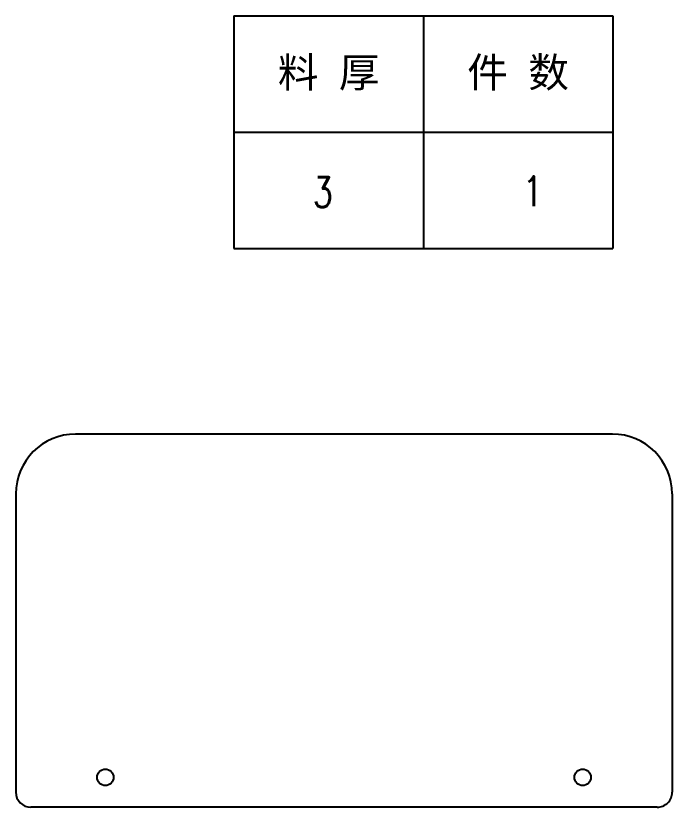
# Model space of a CAD drawing. Header units: millimetres. Extents: x -13336 to 61423, y -27528 to -3175.
# Drawn here: x -8901.5 to -8681.5, y -5927.6 to -5662.5 of the extents above; entities that cross this region are included whole.
import ezdxf
from ezdxf.enums import TextEntityAlignment as Align

# ---------------------------------------------------------------- set-up
doc = ezdxf.new("R2010")
doc.units = ezdxf.units.MM
doc.styles.add('DIM', font='txt.shx', dxfattribs={"width": 0.8, "bigfont": 'bigfont.shx'})
doc.styles.get("Standard").update_dxf_attribs({"font": 'txt', "bigfont": 'gbcbig.shx'})

# ---------------------------------------------------------------- blocks, each defined once
blk = doc.blocks.new('*T283')
at = {"color": 0, "linetype": 'ByBlock', "lineweight": -2, "transparency": 16777216}
for p, q in [((0, 0), (127, 0)), ((0, 0), (0, -78)), ((63.5, 0), (63.5, -78)), ((127, 0), (127, -78)), ((0, -39), (127, -39)), ((0, -78), (127, -78))]:
    blk.add_line(p, q, dxfattribs=at)
at = {"color": 0, "transparency": 16777216, "char_height": 10, "width": 60.5, "attachment_point": 5}
for s, insert in [('{\\fSimSun|b0|i0|c134|p2;料 厚}', (31.75, -19.5)), ('{\\fSimSun|b0|i0|c134|p2;件 数}', (95.25, -19.5))]:
    blk.add_mtext(s, dxfattribs=dict(at, insert=insert))
blk = doc.blocks.new('拆图参数')
blk.add_blockref('*T283', (-63.5, 78))
at = {"style": 'DIM', "width": 0.8}
blk.add_attdef('6', text='', height=10, dxfattribs=at).set_placement((-37.13, 18.91), align=Align.MIDDLE_LEFT)
blk.add_attdef('1', text='', height=10, dxfattribs=at).set_placement((36.65, 19.27), align=Align.MIDDLE_CENTER)

msp = doc.modelspace()

# ---------------------------------------------------------------- linework, layer by layer
at = {"color": 7}
for p, q in [((-8701.511, -5802.631), (-8881.511, -5802.631)), ((-8686.511, -5927.631), (-8896.511, -5927.631))]:
    msp.add_line(p, q, dxfattribs=at)
at = {"color": 7, "ltscale": 0.475}
for p, q in [((-8901.511, -5822.631), (-8901.511, -5922.631)), ((-8681.511, -5822.631), (-8681.511, -5922.631))]:
    msp.add_line(p, q, dxfattribs=at)
at = {"color": 7}
for centre in [(-8871.511, -5917.631), (-8711.511, -5917.631)]:
    msp.add_circle(centre, 2.75, dxfattribs=at)
for centre, radius, start, end in [((-8881.511, -5822.631), 20, 90, 180), ((-8701.511, -5822.631), 20, 0, 90), ((-8896.511, -5922.631), 5, 180.00001, 270), ((-8686.511, -5922.631), 5, 270, 0.00001)]:
    msp.add_arc(centre, radius, start, end, dxfattribs=at)

# ---------------------------------------------------------------- block references
msp.add_blockref('拆图参数', (-8764.902, -5740.483)).add_auto_attribs({'1': '1', '6': '3'})

doc.saveas('drawing.dxf')
